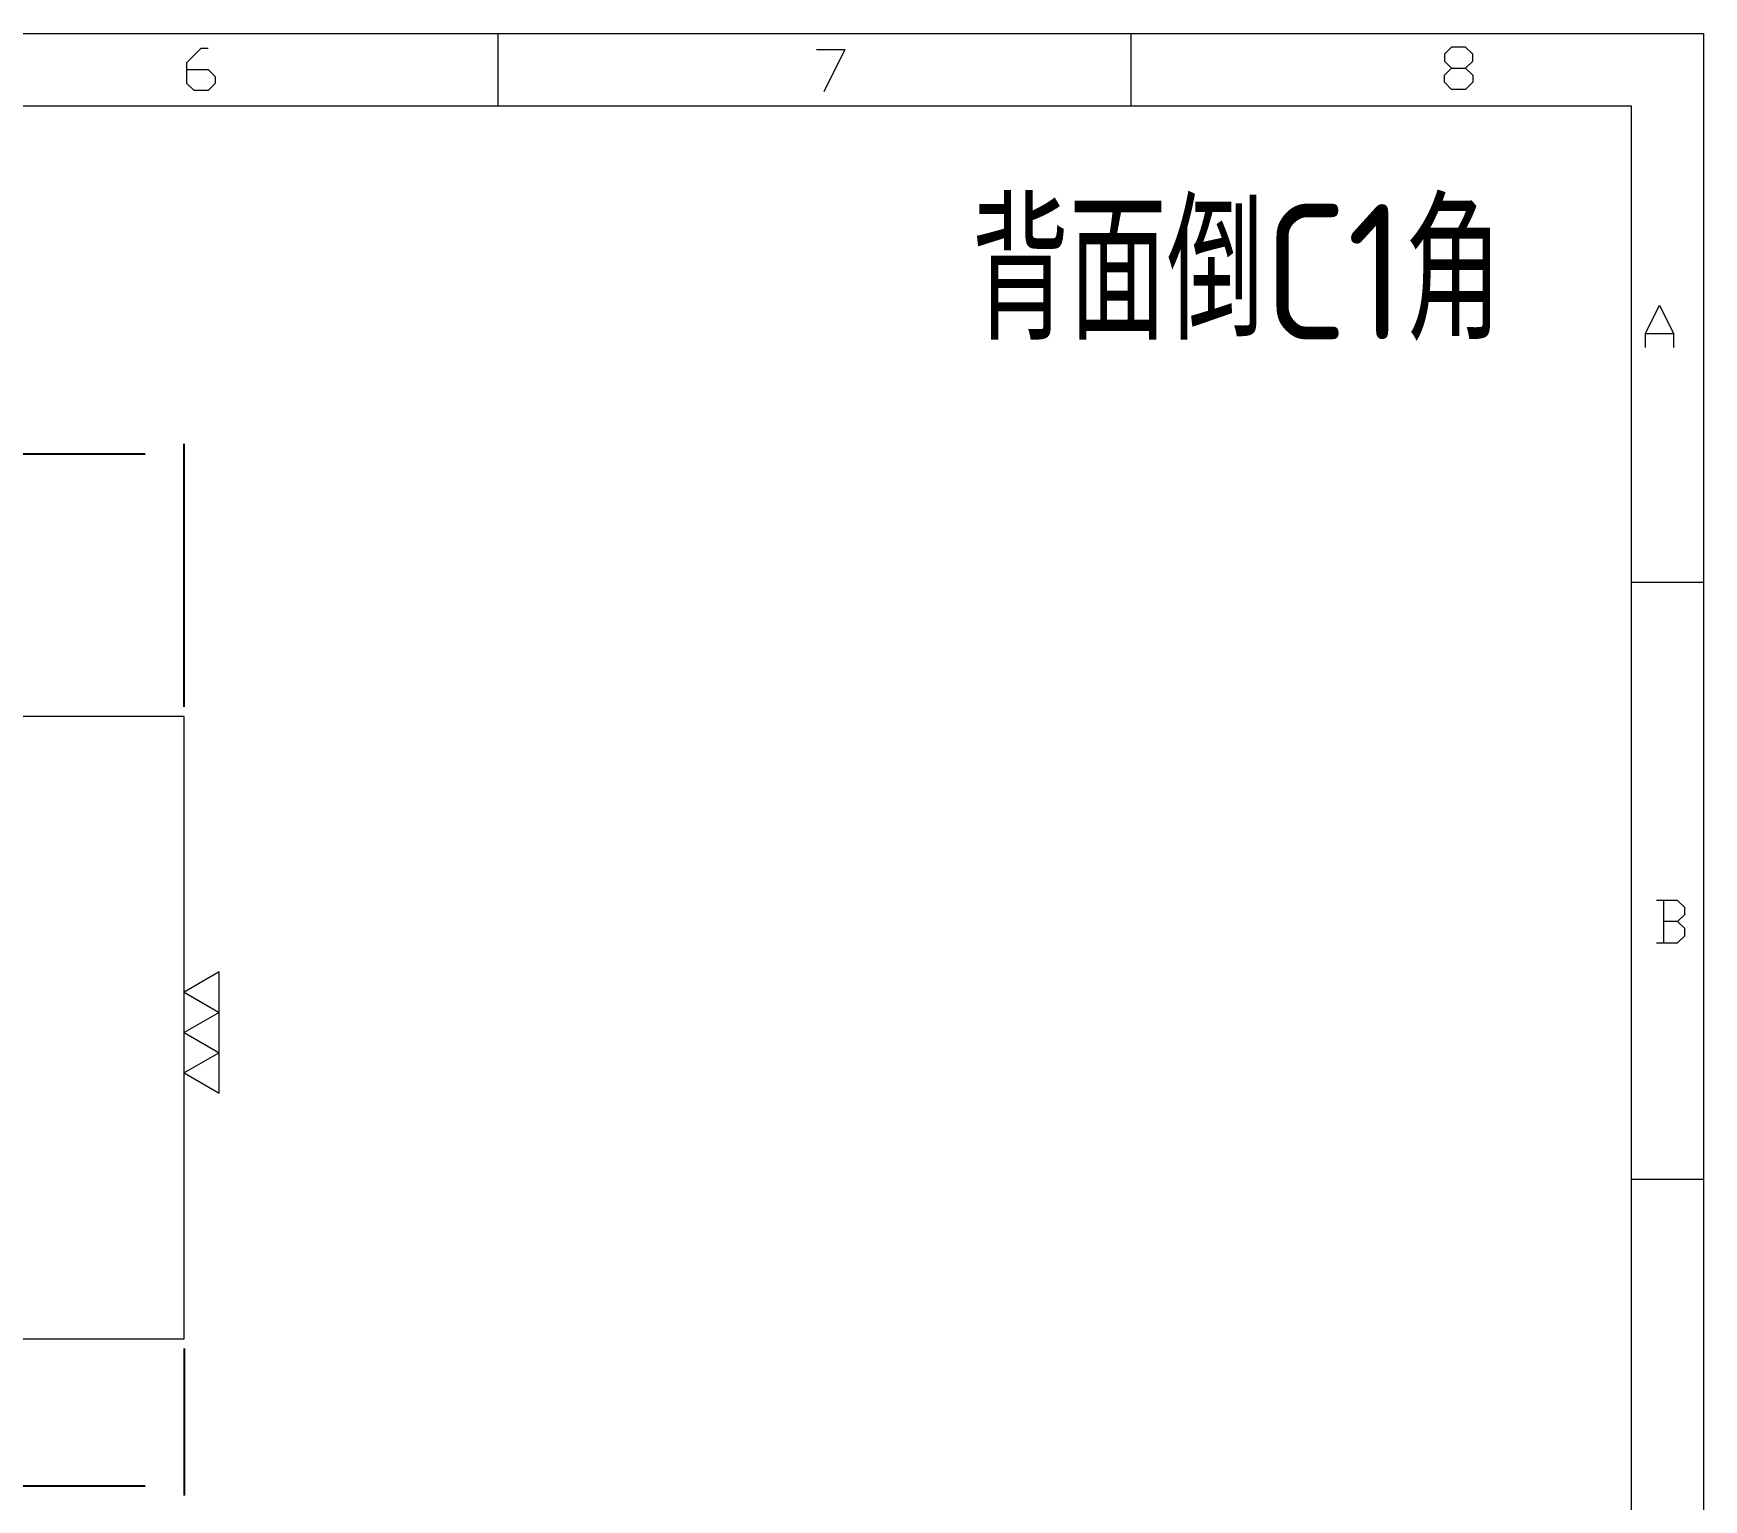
# Model space of a CAD drawing. Header units: millimetres. Extents: x 88508 to 142116, y -5268 to 20283.
# Drawn here: x 104121.4 to 104207.3, y -1047.6 to -972.3 of the extents above; entities that cross this region are included whole.
import ezdxf
from ezdxf.enums import TextEntityAlignment as Align

# ---------------------------------------------------------------- set-up
doc = ezdxf.new("R2010")
doc.units = ezdxf.units.MM
for name, color, linetype in [('DIE_P', 2, 'Continuous'), ('DIM', 4, 'Continuous'), ('TEXT', 4, 'Continuous')]:
    doc.layers.add(name, color=color, linetype=linetype)
doc.styles.add('gbenor', font='gbenor.shx', dxfattribs={"bigfont": 'gbcbig.shx'})
doc.styles.add('GBENOR_', font='gbenor.shx', dxfattribs={"bigfont": 'gbcbig'})
doc.styles.get("Standard").update_dxf_attribs({"font": 'txt.shx', "width": 0.85, "bigfont": 'ctxt.shx'})
doc.styles.add('TXT', font='txt.shx', dxfattribs={"width": 0.8, "bigfont": 'ctxt.shx'})
doc.dimstyles.new('T-2-WX', dxfattribs={"dimtxt": 2, "dimasz": 2, "dimexe": 0.5, "dimexo": 0.5, "dimgap": 0.5, "dimtad": 1, "dimtxsty": 'Standard', "dimblk": 'OPEN30', "dimcen": 0, "dimazin": 3, "dimtfac": 1, "dimtmove": 0, "dimatfit": 3, "dimldrblk": 'OPEN30', "dimlwd": -1, "dimlwe": -1})

# ---------------------------------------------------------------- blocks, each defined once
blk = doc.blocks.new('*D7979')
at = {"layer": 'Defpoints', "color": 0}
for p in [(104080.314, -1039.37), (104129.114, -1039.37), (104129.114, -1046.923)]:
    blk.add_point(p, dxfattribs=at)
at = {"layer": 'DIM', "color": 0}
for p, q in [((104080.314, -1039.87), (104080.314, -1047.423)), ((104129.114, -1039.87), (104129.114, -1047.423)), ((104082.314, -1046.923), (104127.114, -1046.923))]:
    blk.add_line(p, q, dxfattribs=at)
at = {"layer": 'DIM', "color": 0, "lineweight": 5, "insert": (104104.714, -1045.233), "char_height": 2, "attachment_point": 5}
blk.add_mtext('48,8', dxfattribs=at)
blk = doc.blocks.new('_Open30')
blk = doc.blocks.new('*D7980')
at = {"layer": 'Defpoints', "color": 0}
for p in [(104129.114, -993.859), (104080.014, -1007.375), (104129.114, -1007.375)]:
    blk.add_point(p, dxfattribs=at)
at = {"layer": 'DIM', "color": 0}
for p, q in [((104080.014, -1006.875), (104080.014, -993.359)), ((104129.114, -1006.875), (104129.114, -993.359)), ((104082.014, -993.859), (104127.114, -993.859))]:
    blk.add_line(p, q, dxfattribs=at)
at = {"layer": 'DIM', "color": 0, "lineweight": 5, "insert": (104104.564, -992.169), "char_height": 2, "attachment_point": 5}
blk.add_mtext('49,1', dxfattribs=at)
blk = doc.blocks.new('U40')
at = {"color": 254, "lineweight": 18}
for p, q in [((0, 1783.49), (2530.21, 1783.49)), ((1913.09, 1783.49), (1913.09, 1746.46)), ((2237.08, 1783.49), (2237.08, 1746.46)), ((2530.21, 1783.49), (2530.21, 0)), ((37.03, 1746.46), (2493.18, 1746.46)), ((2493.18, 1746.46), (2493.18, 37.03)), ((2493.18, 1502.7), (2530.21, 1502.7)), ((2493.18, 1197.22), (2530.21, 1197.22))]:
    blk.add_line(p, q, dxfattribs=at)
at = {"color": 92, "lineweight": 18}
for points in [[(1753.93, 1765.07), (1764.72, 1765.07), (1768.32, 1761.47), (1768.32, 1757.87), (1764.72, 1754.27), (1757.53, 1754.27), (1753.93, 1757.87), (1753.93, 1768.67), (1761.12, 1775.87), (1764.72, 1775.87)], [(2076.24, 1775.18), (2090.63, 1775.18), (2079.84, 1753.58)], [(2408.43, 1765.67), (2412.02, 1762.07), (2412.02, 1758.47), (2408.43, 1754.87), (2401.23, 1754.87), (2397.64, 1758.47), (2397.64, 1762.07), (2401.23, 1765.67), (2408.43, 1765.67), (2412.02, 1769.27), (2412.02, 1772.87), (2408.43, 1776.47), (2401.23, 1776.47), (2397.64, 1772.87), (2397.64, 1769.27), (2401.23, 1765.67)], [(2500.44, 1622.77), (2500.44, 1629.97), (2507.63, 1644.37), (2514.83, 1629.97), (2514.83, 1622.77)], [(2500.44, 1629.97), (2514.83, 1629.97)], [(2516.93, 1329.01), (2520.53, 1332.61), (2520.53, 1336.21), (2516.93, 1339.81), (2506.14, 1339.81)], [(2509.74, 1339.81), (2509.74, 1318.21)], [(2506.14, 1318.21), (2516.93, 1318.21), (2520.53, 1321.81), (2520.53, 1325.41), (2516.93, 1329.01), (2509.74, 1329.01)]]:
    blk.add_lwpolyline(points, dxfattribs=at)
at = {"lineweight": 18, "style": 'GBENOR_'}
blk.add_attdef('文档路径', (2125.95, 386.89), '', height=17.76, dxfattribs=at)
at = {"lineweight": 20, "style": 'TXT'}
for tag, height, p in [('18-**-**', 16.35, (1866.64, 256.17)), ('客户名称', 16.13, (1741.09, 133.98, 0)), ('料厚:', 16.13, (1741.26, 93.16, 0))]:
    blk.add_attdef(tag, text='', height=height, dxfattribs=at).set_placement(p, align=Align.MIDDLE)
for tag, p, height in [('88888', (1850.91, 207.46), 14.86), ('材质:', (1691.18, 167.99, 0), 16.13), ('核准', (1869.36, 127.52, 0), 16.13), ('设计', (1868.77, 88.3, 0), 16.13), ('绘图', (1868.24, 49.08, 0), 16.13)]:
    blk.add_attdef(tag, p, '', height=height, dxfattribs=at)
for tag, p, height, width in [('3', (2234.72, 206.9), 15.83, 0.7), ('4', (2234.72, 167.41), 15.83, 0.7), ('核准日期', (2041.07, 124.18, 0), 16.13, 0.68), ('设计日期', (2041.07, 84.45, 0), 16.13, 0.68), ('1', (2251.89, 85.86), 14.61, 0.7), ('绘图日期', (2040.91, 46.43, 0), 16.13, 0.68), ('2', (2234.96, 49.23), 14.61, 0.7)]:
    blk.add_attdef(tag, p, '', height=height, dxfattribs=dict(at, width=width))

msp = doc.modelspace()

# ---------------------------------------------------------------- linework, layer by layer
at = {"layer": 'DIE_P', "color": 2, "linetype": 'Continuous', "lineweight": 5}
msp.add_lwpolyline([(104129.114, -1007.375), (104080.314, -1007.375), (104080.314, -1039.37), (104129.114, -1039.37)], close=True, dxfattribs=at)
at = {"layer": 'TEXT', "lineweight": 5}
msp.add_lwpolyline([(104130.914, -1020.505), (104129.114, -1021.544), (104130.914, -1022.583), (104129.114, -1023.622), (104130.914, -1024.662), (104129.114, -1025.701), (104130.914, -1026.74), (104130.914, -1020.505)], close=True, dxfattribs=at)

# ---------------------------------------------------------------- block references
at = {"ltscale": 3, "xscale": 0.1004803039715845, "yscale": 0.1004803039715845, "zscale": 0.1004803039715845}
msp.add_blockref('U40', (103953.024, -1151.456), dxfattribs=at)

# ---------------------------------------------------------------- texts
at = {"layer": 'TEXT', "color": 4, "lineweight": 5, "style": 'gbenor'}
msp.add_text('背面倒C1角', height=6.9635, dxfattribs=at).set_placement((104169.617, -987.99))

# ---------------------------------------------------------------- dimensions: what is measured, and where the dimension line sits
at = {"layer": 'DIM', "lineweight": 5}
for base, p1, p2, picture, middle in [((104129.114, -993.859), (104080.014, -1007.375), (104129.114, -1007.375), '*D7980', (104104.564, -992.169)), ((104129.114, -1046.923), (104080.314, -1039.37), (104129.114, -1039.37), '*D7979', (104104.714, -1045.233))]:
    dim = msp.add_linear_dim(base=base, p1=p1, p2=p2, dimstyle='T-2-WX', dxfattribs=at)
    dim.commit()
    dim.dimension.update_dxf_attribs({"geometry": picture, "text_midpoint": middle})

doc.saveas('drawing.dxf')
